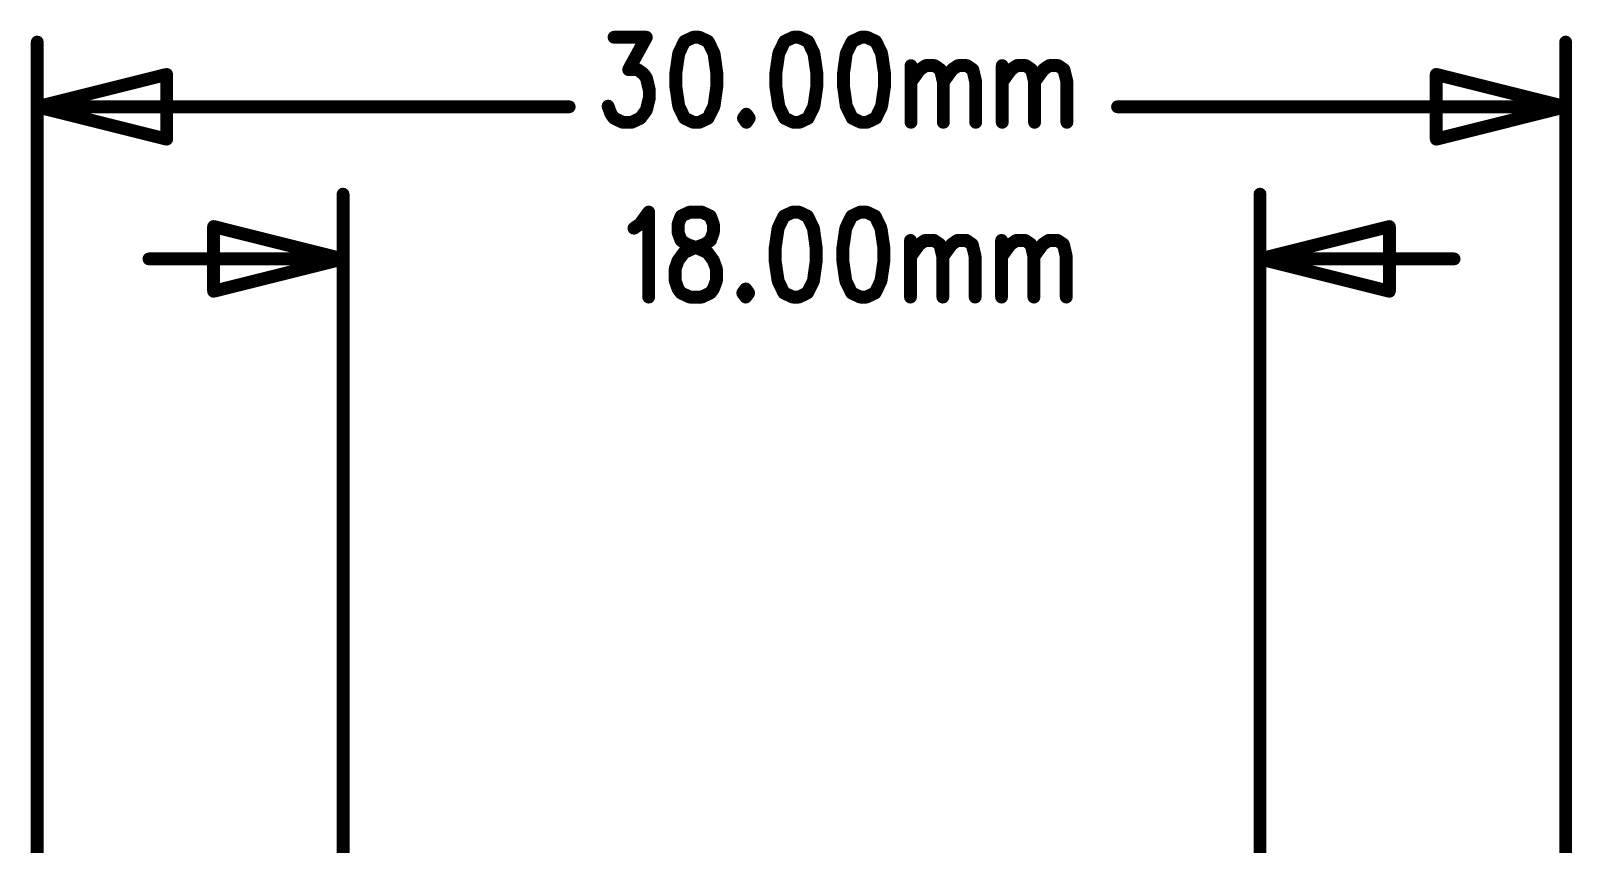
# Model space of a CAD drawing. Header units: millimetres. Extents: x 17.58 to 19.74, y 15.71 to 18.76.
# Drawn here: x 18.499 to 19.69, y 18.13 to 18.759 of the extents above; entities that cross this region are included whole.
import ezdxf

# ---------------------------------------------------------------- set-up
doc = ezdxf.new("R2010")
doc.units = ezdxf.units.MM
doc.header["$MEASUREMENT"] = 0
doc.layers.get('0').update_dxf_attribs({"linetype": 'CONTINUOUS', "lineweight": 0})
doc.layers.add('04_BOT_PHO', color=90, linetype='CONTINUOUS', lineweight=0)

# ---------------------------------------------------------------- blocks, each defined once
blk = doc.blocks.new('ROUND_5')
h = blk.add_hatch(color=256)
edge = h.paths.add_edge_path(flags=0)
edge.add_arc((0, 0), 0.005, 0, 360)

msp = doc.modelspace()

# ---------------------------------------------------------------- linework, layer by layer
at = {"layer": '04_BOT_PHO', "lineweight": 211, "const_width": 0.01}
for points in [[(18.5039, 15.798), (18.5039, 18.75)], [(18.9496, 18.7537), (18.9746, 18.7537)], [(18.9746, 18.7537), (18.9609, 18.7287)], [(19.0041, 18.7505), (18.9996, 18.7412)], [(19.0109, 18.7537), (19.0041, 18.7505)], [(19.0155, 18.7537), (19.0109, 18.7537)], [(19.0223, 18.7505), (19.0155, 18.7537)], [(19.0269, 18.7412), (19.0223, 18.7505)], [(19.0814, 18.7505), (19.0769, 18.7412)], [(19.0882, 18.7537), (19.0814, 18.7505)], [(19.0928, 18.7537), (19.0882, 18.7537)], [(19.0996, 18.7505), (19.0928, 18.7537)], [(19.1041, 18.7412), (19.0996, 18.7505)], [(19.1337, 18.7505), (19.1291, 18.7412)], [(19.1405, 18.7537), (19.1337, 18.7505)], [(19.145, 18.7537), (19.1405, 18.7537)], [(19.1519, 18.7505), (19.145, 18.7537)], [(19.1564, 18.7412), (19.1519, 18.7505)], [(19.685, 15.798), (19.685, 18.75)], [(18.9996, 18.7412), (18.9973, 18.7255)], [(19.0291, 18.7255), (19.0269, 18.7412)], [(19.0769, 18.7412), (19.0746, 18.7255)], [(19.1064, 18.7255), (19.1041, 18.7412)], [(19.1291, 18.7412), (19.1269, 18.7255)], [(19.1587, 18.7255), (19.1564, 18.7412)], [(19.1791, 18.7318), (19.1791, 18.688)], [(19.1859, 18.7287), (19.1905, 18.7318)], [(19.1905, 18.7318), (19.1973, 18.7318)], [(19.1973, 18.7318), (19.2019, 18.7287)], [(19.2109, 18.7287), (19.2155, 18.7318)], [(19.2155, 18.7318), (19.2223, 18.7318)], [(19.2223, 18.7318), (19.2269, 18.7287)], [(19.2496, 18.7318), (19.2496, 18.688)], [(19.2564, 18.7287), (19.2609, 18.7318)], [(19.2609, 18.7318), (19.2678, 18.7318)], [(19.2678, 18.7318), (19.2723, 18.7287)], [(19.2814, 18.7287), (19.2859, 18.7318)], [(19.2859, 18.7318), (19.2928, 18.7318)], [(19.2928, 18.7318), (19.2973, 18.7287)], [(18.6039, 18.725), (18.5039, 18.7)], [(18.6039, 18.675), (18.6039, 18.725)], [(18.9609, 18.7287), (18.9678, 18.7287)], [(18.9678, 18.7287), (18.9723, 18.7255)], [(18.9723, 18.7255), (18.9746, 18.7224)], [(18.9746, 18.7224), (18.9769, 18.713)], [(18.9973, 18.7255), (18.9973, 18.7162)], [(19.0291, 18.7162), (19.0291, 18.7255)], [(19.0746, 18.7255), (19.0746, 18.7162)], [(19.1064, 18.7162), (19.1064, 18.7255)], [(19.1269, 18.7255), (19.1269, 18.7162)], [(19.1587, 18.7162), (19.1587, 18.7255)], [(19.1791, 18.7193), (19.1859, 18.7287)], [(19.2019, 18.7287), (19.2041, 18.7193)], [(19.2041, 18.7193), (19.2109, 18.7287)], [(19.2041, 18.7193), (19.2041, 18.688)], [(19.2269, 18.7287), (19.2291, 18.7193)], [(19.2291, 18.7193), (19.2291, 18.688)], [(19.2496, 18.7193), (19.2564, 18.7287)], [(19.2723, 18.7287), (19.2746, 18.7193)], [(19.2746, 18.7193), (19.2814, 18.7287)], [(19.2746, 18.7193), (19.2746, 18.688)], [(19.2973, 18.7287), (19.2996, 18.7193)], [(19.2996, 18.7193), (19.2996, 18.688)], [(19.685, 18.7), (19.585, 18.725)], [(19.585, 18.725), (19.585, 18.675)], [(18.9769, 18.713), (18.9769, 18.7068)], [(18.9973, 18.7162), (18.9996, 18.7005)], [(19.0269, 18.7005), (19.0291, 18.7162)], [(19.0746, 18.7162), (19.0769, 18.7005)], [(19.1041, 18.7005), (19.1064, 18.7162)], [(19.1269, 18.7162), (19.1291, 18.7005)], [(19.1564, 18.7005), (19.1587, 18.7162)], [(18.5039, 18.7), (18.915, 18.7)], [(18.5039, 18.7), (18.6039, 18.675)], [(18.9473, 18.6943), (18.945, 18.7005)], [(18.9746, 18.6974), (18.97, 18.6912)], [(18.9769, 18.7068), (18.9746, 18.6974)], [(18.9996, 18.7005), (19.0041, 18.6912)], [(19.0223, 18.6912), (19.0269, 18.7005)], [(19.0769, 18.7005), (19.0814, 18.6912)], [(19.0996, 18.6912), (19.1041, 18.7005)], [(19.1291, 18.7005), (19.1337, 18.6912)], [(19.1519, 18.6912), (19.1564, 18.7005)], [(19.685, 18.7), (19.3387, 18.7)], [(19.585, 18.675), (19.685, 18.7)], [(18.9496, 18.6912), (18.9473, 18.6943)], [(18.9564, 18.688), (18.9496, 18.6912)], [(18.9632, 18.688), (18.9564, 18.688)], [(18.97, 18.6912), (18.9632, 18.688)], [(19.0041, 18.6912), (19.0109, 18.688)], [(19.0109, 18.688), (19.0155, 18.688)], [(19.0155, 18.688), (19.0223, 18.6912)], [(19.0519, 18.6943), (19.0496, 18.6912)], [(19.0496, 18.6912), (19.0519, 18.688)], [(19.0541, 18.6912), (19.0519, 18.6943)], [(19.0519, 18.688), (19.0541, 18.6912)], [(19.0814, 18.6912), (19.0882, 18.688)], [(19.0882, 18.688), (19.0928, 18.688)], [(19.0928, 18.688), (19.0996, 18.6912)], [(19.1337, 18.6912), (19.1405, 18.688)], [(19.1405, 18.688), (19.145, 18.688)], [(19.145, 18.688), (19.1519, 18.6912)], [(18.7402, 17.9083), (18.7402, 18.6325)], [(19.4488, 17.9083), (19.4488, 18.6325)], [(18.9696, 18.6093), (18.9764, 18.6187)], [(18.9764, 18.6187), (18.9764, 18.553)], [(19.0014, 18.6155), (18.9991, 18.6093)], [(19.0082, 18.6187), (19.0014, 18.6155)], [(19.0173, 18.6187), (19.0082, 18.6187)], [(19.0241, 18.6155), (19.0173, 18.6187)], [(19.0264, 18.6093), (19.0241, 18.6155)], [(19.0809, 18.6155), (19.0764, 18.6062)], [(19.0878, 18.6187), (19.0809, 18.6155)], [(19.0923, 18.6187), (19.0878, 18.6187)], [(19.0991, 18.6155), (19.0923, 18.6187)], [(19.1037, 18.6062), (19.0991, 18.6155)], [(19.1332, 18.6155), (19.1287, 18.6062)], [(19.14, 18.6187), (19.1332, 18.6155)], [(19.1446, 18.6187), (19.14, 18.6187)], [(19.1514, 18.6155), (19.1446, 18.6187)], [(19.1559, 18.6062), (19.1514, 18.6155)], [(18.7402, 18.5825), (18.6402, 18.6075)], [(18.6402, 18.6075), (18.6402, 18.5575)], [(18.965, 18.6062), (18.9696, 18.6093)], [(18.9991, 18.6093), (18.9991, 18.603)], [(18.9991, 18.603), (19.0014, 18.5968)], [(19.0241, 18.5968), (19.0264, 18.603)], [(19.0264, 18.603), (19.0264, 18.6093)], [(19.0764, 18.6062), (19.0741, 18.5905)], [(19.1059, 18.5905), (19.1037, 18.6062)], [(19.1287, 18.6062), (19.1264, 18.5905)], [(19.1582, 18.5905), (19.1559, 18.6062)], [(19.5488, 18.6075), (19.4488, 18.5825)], [(19.5488, 18.5575), (19.5488, 18.6075)], [(19.0014, 18.5968), (19.0059, 18.5937)], [(19.0037, 18.5874), (19.0105, 18.5905)], [(19.0059, 18.5937), (19.015, 18.5905)], [(19.0105, 18.5905), (19.0196, 18.5937)], [(19.015, 18.5905), (19.0219, 18.5874)], [(19.0196, 18.5937), (19.0241, 18.5968)], [(19.0741, 18.5905), (19.0741, 18.5812)], [(19.1059, 18.5812), (19.1059, 18.5905)], [(19.1264, 18.5905), (19.1264, 18.5812)], [(19.1582, 18.5812), (19.1582, 18.5905)], [(19.1787, 18.5968), (19.1787, 18.553)], [(19.1787, 18.5843), (19.1855, 18.5937)], [(19.1855, 18.5937), (19.19, 18.5968)], [(19.19, 18.5968), (19.1969, 18.5968)], [(19.1969, 18.5968), (19.2014, 18.5937)], [(19.2014, 18.5937), (19.2037, 18.5843)], [(19.2037, 18.5843), (19.2105, 18.5937)], [(19.2105, 18.5937), (19.215, 18.5968)], [(19.215, 18.5968), (19.2219, 18.5968)], [(19.2219, 18.5968), (19.2264, 18.5937)], [(19.2264, 18.5937), (19.2287, 18.5843)], [(19.2491, 18.5968), (19.2491, 18.553)], [(19.2491, 18.5843), (19.2559, 18.5937)], [(19.2559, 18.5937), (19.2605, 18.5968)], [(19.2605, 18.5968), (19.2673, 18.5968)], [(19.2673, 18.5968), (19.2719, 18.5937)], [(19.2719, 18.5937), (19.2741, 18.5843)], [(19.2741, 18.5843), (19.2809, 18.5937)], [(19.2809, 18.5937), (19.2855, 18.5968)], [(19.2855, 18.5968), (19.2923, 18.5968)], [(19.2923, 18.5968), (19.2969, 18.5937)], [(19.2969, 18.5937), (19.2991, 18.5843)], [(18.7402, 18.5825), (18.5902, 18.5825)], [(18.6402, 18.5575), (18.7402, 18.5825)], [(18.9969, 18.5749), (18.9991, 18.5812)], [(18.9991, 18.5812), (19.0037, 18.5874)], [(19.0219, 18.5874), (19.0264, 18.5812)], [(19.0264, 18.5812), (19.0287, 18.5749)], [(19.0741, 18.5812), (19.0764, 18.5655)], [(19.1037, 18.5655), (19.1059, 18.5812)], [(19.1264, 18.5812), (19.1287, 18.5655)], [(19.1559, 18.5655), (19.1582, 18.5812)], [(19.2037, 18.5843), (19.2037, 18.553)], [(19.2287, 18.5843), (19.2287, 18.553)], [(19.2741, 18.5843), (19.2741, 18.553)], [(19.2991, 18.5843), (19.2991, 18.553)], [(19.4488, 18.5825), (19.5988, 18.5825)], [(19.4488, 18.5825), (19.5488, 18.5575)], [(18.9969, 18.5655), (18.9969, 18.5749)], [(18.9991, 18.5593), (18.9969, 18.5655)], [(19.0287, 18.5655), (19.0264, 18.5593)], [(19.0287, 18.5749), (19.0287, 18.5655)], [(19.0764, 18.5655), (19.0809, 18.5562)], [(19.0991, 18.5562), (19.1037, 18.5655)], [(19.1287, 18.5655), (19.1332, 18.5562)], [(19.1514, 18.5562), (19.1559, 18.5655)], [(19.0014, 18.5562), (18.9991, 18.5593)], [(19.0082, 18.553), (19.0014, 18.5562)], [(19.0173, 18.553), (19.0082, 18.553)], [(19.0241, 18.5562), (19.0173, 18.553)], [(19.0264, 18.5593), (19.0241, 18.5562)], [(19.0514, 18.5593), (19.0491, 18.5562)], [(19.0491, 18.5562), (19.0514, 18.553)], [(19.0537, 18.5562), (19.0514, 18.5593)], [(19.0514, 18.553), (19.0537, 18.5562)], [(19.0809, 18.5562), (19.0878, 18.553)], [(19.0878, 18.553), (19.0923, 18.553)], [(19.0923, 18.553), (19.0991, 18.5562)], [(19.1332, 18.5562), (19.14, 18.553)], [(19.14, 18.553), (19.1446, 18.553)], [(19.1446, 18.553), (19.1514, 18.5562)]]:
    msp.add_lwpolyline(points, dxfattribs=at)

# ---------------------------------------------------------------- block references
at = {"layer": '04_BOT_PHO'}
for p in [(18.5039, 18.75), (18.9496, 18.7537), (18.9746, 18.7537), (19.0041, 18.7505), (19.0109, 18.7537), (19.0109, 18.7537), (19.0155, 18.7537), (19.0223, 18.7505), (19.0814, 18.7505), (19.0882, 18.7537), (19.0882, 18.7537), (19.0928, 18.7537), (19.0996, 18.7505), (19.1337, 18.7505), (19.1405, 18.7537), (19.1405, 18.7537), (19.145, 18.7537), (19.1519, 18.7505), (19.685, 18.75), (18.9996, 18.7412), (19.0269, 18.7412), (19.0769, 18.7412), (19.1041, 18.7412), (19.1291, 18.7412), (19.1564, 18.7412), (19.1791, 18.7318), (19.1905, 18.7318), (19.1973, 18.7318), (19.2155, 18.7318), (19.2223, 18.7318), (19.2496, 18.7318), (19.2609, 18.7318), (19.2678, 18.7318), (19.2859, 18.7318), (19.2928, 18.7318), (18.6039, 18.725), (18.9609, 18.7287), (18.9678, 18.7287), (18.9723, 18.7255), (18.9746, 18.7224), (18.9973, 18.7255), (19.0291, 18.7255), (19.0746, 18.7255), (19.1064, 18.7255), (19.1269, 18.7255), (19.1587, 18.7255), (19.1791, 18.7193), (19.1859, 18.7287), (19.2019, 18.7287), (19.2041, 18.7193), (19.2041, 18.7193), (19.2109, 18.7287), (19.2269, 18.7287), (19.2291, 18.7193), (19.2496, 18.7193), (19.2564, 18.7287), (19.2723, 18.7287), (19.2746, 18.7193), (19.2746, 18.7193), (19.2814, 18.7287), (19.2973, 18.7287), (19.2996, 18.7193), (19.585, 18.725), (18.9769, 18.713), (18.9973, 18.7162), (19.0291, 18.7162), (19.0746, 18.7162), (19.1064, 18.7162), (19.1269, 18.7162), (19.1587, 18.7162), (18.5039, 18.7), (18.5039, 18.7), (18.5039, 18.7), (18.915, 18.7), (18.945, 18.7005), (18.9746, 18.6974), (18.9769, 18.7068), (18.9996, 18.7005), (19.0269, 18.7005), (19.0769, 18.7005), (19.1041, 18.7005), (19.1291, 18.7005), (19.1564, 18.7005), (19.3387, 18.7), (19.685, 18.7), (19.685, 18.7), (19.685, 18.7), (18.9473, 18.6943), (18.9496, 18.6912), (18.9564, 18.688), (18.9632, 18.688), (18.97, 18.6912), (19.0041, 18.6912), (19.0109, 18.688), (19.0155, 18.688), (19.0223, 18.6912), (19.0496, 18.6912), (19.0519, 18.6943), (19.0519, 18.6943), (19.0519, 18.688), (19.0541, 18.6912), (19.0814, 18.6912), (19.0882, 18.688), (19.0928, 18.688), (19.0996, 18.6912), (19.1337, 18.6912), (19.1405, 18.688), (19.145, 18.688), (19.1519, 18.6912), (19.1791, 18.688), (19.2041, 18.688), (19.2291, 18.688), (19.2496, 18.688), (19.2746, 18.688), (19.2996, 18.688), (18.6039, 18.675), (19.585, 18.675), (18.7402, 18.6325), (19.4488, 18.6325), (18.9764, 18.6187), (19.0014, 18.6155), (19.0082, 18.6187), (19.0082, 18.6187), (19.0173, 18.6187), (19.0241, 18.6155), (19.0809, 18.6155), (19.0878, 18.6187), (19.0878, 18.6187), (19.0923, 18.6187), (19.0991, 18.6155), (19.1332, 18.6155), (19.14, 18.6187), (19.14, 18.6187), (19.1446, 18.6187), (19.1514, 18.6155), (18.6402, 18.6075), (18.965, 18.6062), (18.9696, 18.6093), (18.9991, 18.6093), (18.9991, 18.603), (19.0264, 18.6093), (19.0264, 18.603), (19.0764, 18.6062), (19.1037, 18.6062), (19.1287, 18.6062), (19.1559, 18.6062), (19.5488, 18.6075), (19.0014, 18.5968), (19.0059, 18.5937), (19.0105, 18.5905), (19.015, 18.5905), (19.0196, 18.5937), (19.0241, 18.5968), (19.0741, 18.5905), (19.1059, 18.5905), (19.1264, 18.5905), (19.1582, 18.5905), (19.1787, 18.5968), (19.1855, 18.5937), (19.19, 18.5968), (19.1969, 18.5968), (19.2014, 18.5937), (19.2105, 18.5937), (19.215, 18.5968), (19.2219, 18.5968), (19.2264, 18.5937), (19.2491, 18.5968), (19.2559, 18.5937), (19.2605, 18.5968), (19.2673, 18.5968), (19.2719, 18.5937), (19.2809, 18.5937), (19.2855, 18.5968), (19.2923, 18.5968), (19.2969, 18.5937), (18.5902, 18.5825), (18.7402, 18.5825), (18.7402, 18.5825), (18.7402, 18.5825), (18.9991, 18.5812), (19.0037, 18.5874), (19.0219, 18.5874), (19.0264, 18.5812), (19.0741, 18.5812), (19.1059, 18.5812), (19.1264, 18.5812), (19.1582, 18.5812), (19.1787, 18.5843), (19.2037, 18.5843), (19.2037, 18.5843), (19.2287, 18.5843), (19.2491, 18.5843), (19.2741, 18.5843), (19.2741, 18.5843), (19.2991, 18.5843), (19.4488, 18.5825), (19.4488, 18.5825), (19.4488, 18.5825), (19.5988, 18.5825), (18.9969, 18.5749), (18.9969, 18.5655), (19.0287, 18.5749), (19.0287, 18.5655), (19.0764, 18.5655), (19.1037, 18.5655), (19.1287, 18.5655), (19.1559, 18.5655), (18.6402, 18.5575), (18.9764, 18.553), (18.9991, 18.5593), (19.0014, 18.5562), (19.0082, 18.553), (19.0173, 18.553), (19.0241, 18.5562), (19.0264, 18.5593), (19.0491, 18.5562), (19.0514, 18.5593), (19.0514, 18.5593), (19.0514, 18.553), (19.0537, 18.5562), (19.0809, 18.5562), (19.0878, 18.553), (19.0923, 18.553), (19.0991, 18.5562), (19.1332, 18.5562), (19.14, 18.553), (19.1446, 18.553), (19.1514, 18.5562), (19.1787, 18.553), (19.2037, 18.553), (19.2287, 18.553), (19.2491, 18.553), (19.2741, 18.553), (19.2991, 18.553), (19.5488, 18.5575)]:
    msp.add_blockref('ROUND_5', p, dxfattribs=at)

doc.saveas('drawing.dxf')
